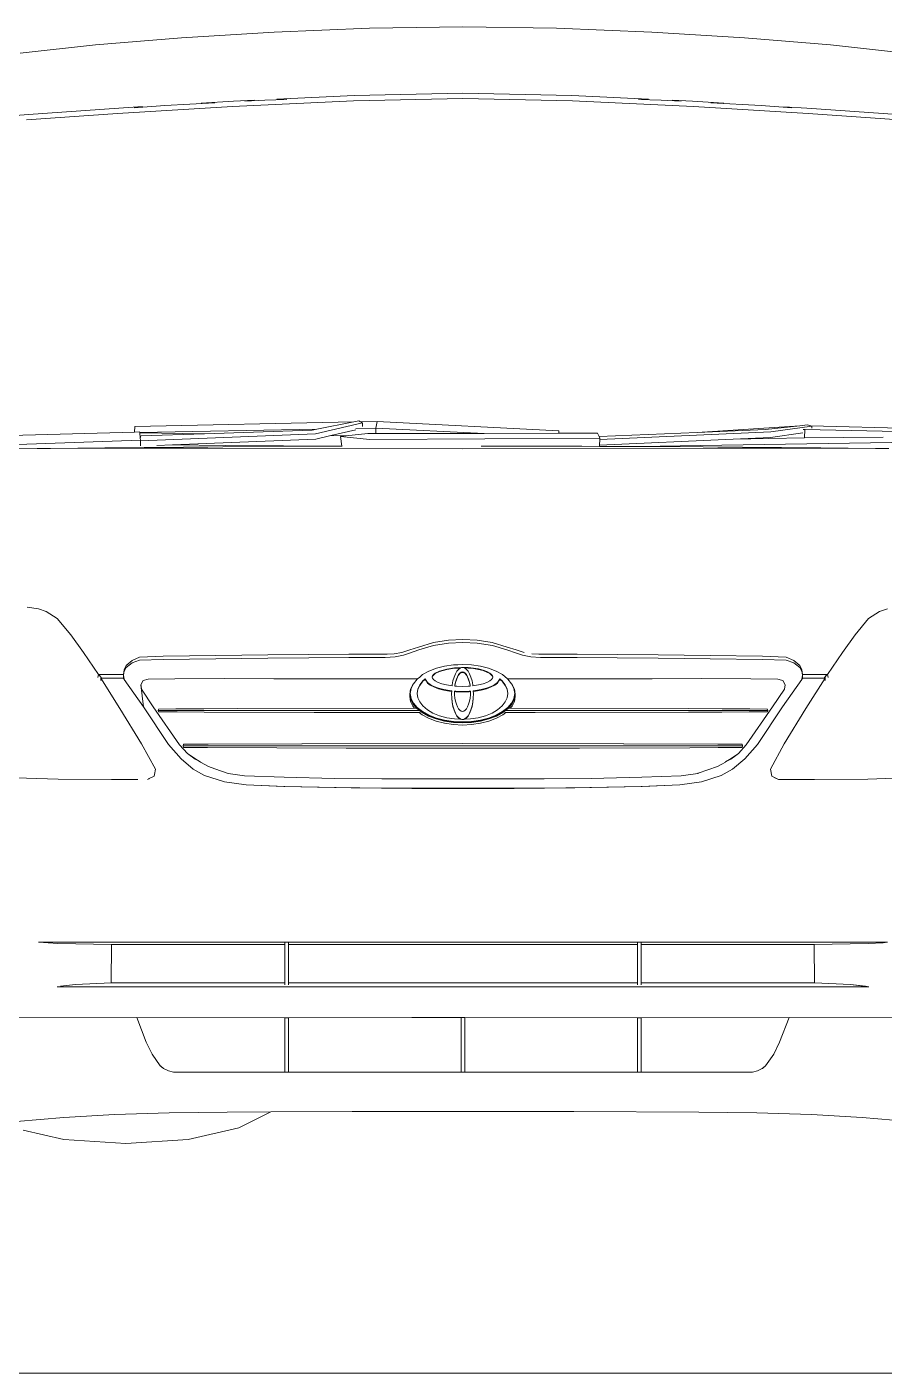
# Model space of a CAD drawing. Header units: inches. Extents: x 1944 to 3775, y -462 to 1299.
# Drawn here: x 2033.4 to 2071.8, y 1212.1 to 1272.4 of the extents above; entities that cross this region are included whole.
import ezdxf

# ---------------------------------------------------------------- set-up
doc = ezdxf.new("R2010")
doc.units = ezdxf.units.IN
doc.header["$MEASUREMENT"] = 0
doc.layers.add('CAR', color=173, linetype='Continuous', lineweight=13)

# ---------------------------------------------------------------- blocks, each defined once
blk = doc.blocks.new('A$C12036F5F')
at = {"layer": 'CAR'}
for p, q in [((-4.004, 60.23), (0.186, 60.292)), ((4.377, 60.23), (0.186, 60.292)), ((-12.427, 59.804), (-16.283, 59.483)), ((-8.271, 60.061), (-12.427, 59.804)), ((-4.004, 60.23), (-8.271, 60.061)), ((8.644, 60.061), (4.377, 60.23)), ((12.799, 59.804), (8.644, 60.061)), ((16.655, 59.483), (12.799, 59.804)), ((-16.283, 59.483), (-19.651, 59.118)), ((20.023, 59.118), (16.655, 59.483)), ((-4.691, 57.221), (0.186, 57.325)), ((0.186, 57.325), (5.063, 57.221)), ((-10.14, 56.733), (-15.286, 56.421)), ((-15.226, 56.657), (-14.17, 56.721)), ((-14.549, 56.672), (-13.17, 56.767)), ((-13.17, 56.767), (-10.931, 56.889)), ((-11.55, 56.881), (-10.095, 56.969)), ((-4.718, 56.985), (-10.14, 56.733)), ((-10.095, 56.969), (-9.156, 57.013)), ((-9.588, 56.962), (-8.697, 57.01)), ((-8.697, 57.01), (-7.698, 57.048)), ((-8.153, 57.06), (-4.691, 57.221)), ((0.186, 57.089), (-4.718, 56.985)), ((5.09, 56.985), (0.186, 57.089)), ((5.063, 57.221), (8.5, 57.061)), ((10.512, 56.733), (5.09, 56.985)), ((8.057, 57.048), (9.07, 57.01)), ((9.07, 57.01), (9.968, 56.962)), ((9.559, 57.011), (10.468, 56.969)), ((10.468, 56.969), (11.879, 56.883)), ((15.659, 56.421), (10.512, 56.733)), ((11.299, 56.889), (13.542, 56.767)), ((13.542, 56.767), (14.924, 56.672)), ((14.561, 56.72), (15.598, 56.657)), ((-20.669, 56.266), (-19.282, 56.373)), ((-15.286, 56.421), (-19.363, 56.135)), ((-19.282, 56.373), (-15.226, 56.657)), ((15.598, 56.657), (19.654, 56.373)), ((19.735, 56.135), (15.659, 56.421)), ((-14.52, 42.396), (-14.53, 42.148)), ((-4.704, 42.602), (-14.52, 42.396)), ((-14.299, 42.126), (-6.359, 42.275)), ((-11.392, 42.074), (-6.574, 42.232)), ((-6.574, 42.232), (-6.359, 42.275)), ((-4.318, 42.565), (-6.414, 42.069)), ((-6.359, 42.275), (-4.704, 42.602)), ((-5.738, 41.989), (-4.617, 42.254)), ((-4.704, 42.602), (-4.475, 42.647)), ((-4.619, 42.307), (-3.711, 42.324)), ((-4.475, 42.647), (-4.401, 42.608)), ((-3.663, 42.624), (-4.401, 42.608)), ((-4.401, 42.608), (-4.318, 42.565)), ((-4.318, 42.565), (-4.312, 42.391)), ((-3.711, 42.324), (-3.712, 42.081)), ((-3.711, 42.324), (-3.663, 42.624)), ((-3.711, 42.324), (1.138, 42.087)), ((4.488, 42.199), (-3.663, 42.624)), ((15.276, 42.43), (10.68, 42.131)), ((10.68, 42.131), (13.742, 42.261)), ((13.742, 42.261), (15.276, 42.43)), ((15.817, 42.415), (13.984, 42.157)), ((15.276, 42.43), (15.619, 42.468)), ((15.426, 42.262), (15.508, 42.267)), ((15.508, 42.267), (15.489, 41.882)), ((15.508, 42.267), (15.498, 42.28)), ((15.508, 42.267), (24.965, 42.059)), ((15.619, 42.468), (15.78, 42.425)), ((24.844, 42.177), (15.78, 42.425)), ((15.78, 42.425), (15.817, 42.415)), ((15.817, 42.415), (15.813, 42.316)), ((-14.53, 42.148), (-23.35, 41.902)), ((-14.266, 41.789), (-23.324, 41.459)), ((-14.302, 42.154), (-14.53, 42.148)), ((-14.302, 42.154), (-14.299, 42.126)), ((-14.299, 42.126), (-14.298, 42.118)), ((-14.298, 42.118), (-11.392, 42.074)), ((-14.298, 42.118), (-14.275, 41.876)), ((-14.246, 41.98), (-14.275, 41.876)), ((-14.275, 41.876), (-14.266, 41.789)), ((-6.414, 42.069), (-14.266, 41.761)), ((-14.266, 41.789), (-14.266, 41.761)), ((-14.266, 41.761), (-14.26, 41.538)), ((-14.246, 41.98), (-11.392, 42.074)), ((-12.834, 41.579), (-6.405, 41.831)), ((-6.405, 41.831), (-5.738, 41.989)), ((-5.738, 41.989), (-5.062, 41.979)), ((-5.294, 41.955), (-5.062, 41.979)), ((-3.983, 41.81), (-5.294, 41.955)), ((-5.238, 41.51), (-5.294, 41.955)), ((-5.062, 41.979), (-4.081, 42.08)), ((-3.712, 42.081), (-4.081, 42.08)), ((6.315, 41.871), (-3.983, 41.81)), ((1.138, 42.087), (-3.712, 42.081)), ((4.483, 42.092), (1.138, 42.087)), ((4.483, 42.092), (4.488, 42.199)), ((6.221, 42.095), (4.483, 42.092)), ((6.221, 42.095), (6.284, 41.945)), ((6.284, 41.945), (10.68, 42.131)), ((6.284, 41.945), (6.315, 41.871)), ((6.309, 41.558), (12.301, 41.83)), ((6.314, 41.808), (6.309, 41.558)), ((13.984, 42.157), (6.314, 41.808)), ((6.315, 41.871), (6.314, 41.808)), ((10.83, 41.538), (20.757, 41.705)), ((12.301, 41.83), (13.973, 41.906)), ((12.301, 41.83), (15.489, 41.882)), ((13.973, 41.906), (15.421, 42.11)), ((15.489, 41.882), (19.015, 41.917)), ((-18.896, 41.406), (-22.294, 41.368)), ((-18.507, 41.407), (-18.896, 41.406)), ((-18.293, 41.408), (-18.507, 41.407)), ((-18.293, 41.408), (-15.857, 41.445)), ((-15.178, 41.421), (-18.293, 41.408)), ((-15.857, 41.445), (-10.576, 41.489)), ((-11.239, 41.421), (-15.178, 41.421)), ((-14.26, 41.538), (-14.26, 41.524)), ((-13.523, 41.552), (-12.834, 41.579)), ((-10.458, 41.538), (-12.834, 41.579)), ((-11.239, 41.421), (0.186, 41.4)), ((-10.576, 41.489), (-5.238, 41.51)), ((-5.238, 41.51), (-10.458, 41.538)), ((-5.238, 41.504), (-5.238, 41.51)), ((0.186, 41.4), (11.612, 41.421)), ((1.005, 41.516), (5.513, 41.511)), ((5.513, 41.511), (6.308, 41.507)), ((6.309, 41.558), (6.308, 41.507)), ((6.308, 41.507), (8.117, 41.5)), ((10.83, 41.538), (8.117, 41.5)), ((8.117, 41.5), (10.948, 41.489)), ((10.948, 41.489), (16.229, 41.445)), ((15.55, 41.421), (11.612, 41.421)), ((18.665, 41.408), (15.55, 41.421)), ((16.229, 41.445), (18.665, 41.408)), ((19.268, 41.406), (18.665, 41.408)), ((-19.341, 34.303), (-18.837, 34.229)), ((-18.837, 34.229), (-18.485, 34.106)), ((-18.485, 34.106), (-17.991, 33.79)), ((-17.991, 33.79), (-17.384, 33.064)), ((17.756, 33.064), (18.363, 33.79)), ((18.363, 33.79), (18.857, 34.106)), ((18.857, 34.106), (19.209, 34.229)), ((-17.384, 33.064), (-16.819, 32.271)), ((-1.798, 32.515), (-1.126, 32.72)), ((-1.133, 32.591), (-1.785, 32.387)), ((-0.454, 32.693), (-1.133, 32.591)), ((-1.126, 32.72), (-0.454, 32.829)), ((0.186, 32.861), (-0.454, 32.829)), ((0.186, 32.724), (-0.454, 32.693)), ((0.186, 32.861), (0.827, 32.829)), ((0.827, 32.693), (0.186, 32.724)), ((0.827, 32.829), (1.498, 32.72)), ((1.505, 32.591), (0.827, 32.693)), ((1.498, 32.72), (2.171, 32.515)), ((2.157, 32.387), (1.505, 32.591)), ((17.191, 32.271), (17.756, 33.064)), ((-16.819, 32.271), (-16.151, 31.288)), ((-14.634, 31.923), (-14.3, 32.071)), ((-14.3, 32.071), (-13.243, 32.106)), ((-13.243, 31.966), (-14.3, 31.937)), ((-13.243, 32.106), (-10.889, 32.133)), ((-10.889, 31.99), (-13.243, 31.966)), ((-10.889, 32.133), (-8.563, 32.169)), ((-8.563, 32.02), (-10.889, 31.99)), ((-8.563, 32.169), (-6.721, 32.18)), ((-6.721, 32.03), (-8.563, 32.02)), ((-6.721, 32.18), (-4.933, 32.2)), ((-4.933, 32.047), (-6.721, 32.03)), ((-3.21, 32.2), (-4.933, 32.2)), ((-3.292, 32.047), (-4.933, 32.047)), ((-2.85, 32.076), (-3.292, 32.047)), ((-3.21, 32.2), (-2.895, 32.218)), ((-2.895, 32.218), (-2.55, 32.277)), ((-2.476, 32.156), (-2.85, 32.076)), ((-2.55, 32.277), (-2.192, 32.4)), ((-2.213, 32.242), (-2.476, 32.156)), ((-1.785, 32.387), (-2.213, 32.242)), ((-2.192, 32.4), (-1.798, 32.515)), ((2.585, 32.242), (2.157, 32.387)), ((2.171, 32.515), (2.564, 32.4)), ((2.564, 32.4), (2.922, 32.277)), ((2.848, 32.156), (2.585, 32.242)), ((3.222, 32.076), (2.848, 32.156)), ((3.664, 32.047), (3.222, 32.076)), ((3.267, 32.218), (3.582, 32.2)), ((3.582, 32.2), (5.306, 32.2)), ((5.306, 32.047), (3.664, 32.047)), ((5.306, 32.2), (7.093, 32.18)), ((7.093, 32.03), (5.306, 32.047)), ((7.093, 32.18), (8.935, 32.169)), ((8.935, 32.02), (7.093, 32.03)), ((8.935, 32.169), (11.261, 32.133)), ((11.261, 31.99), (8.935, 32.02)), ((11.261, 32.133), (13.615, 32.106)), ((13.615, 31.966), (11.261, 31.99)), ((13.615, 32.106), (14.672, 32.071)), ((14.672, 31.937), (13.615, 31.966)), ((14.672, 32.071), (15.007, 31.923)), ((16.524, 31.288), (17.191, 32.271)), ((-15.022, 31.292), (-14.998, 31.498)), ((-14.998, 31.443), (-15.022, 31.265)), ((-14.998, 31.498), (-14.906, 31.685)), ((-14.906, 31.604), (-14.998, 31.443)), ((-14.906, 31.685), (-14.634, 31.923)), ((-14.634, 31.809), (-14.906, 31.604)), ((-14.3, 31.937), (-14.634, 31.809)), ((-1.338, 31.44), (-1.626, 31.284)), ((-1.004, 31.568), (-1.338, 31.44)), ((-1.054, 31.355), (-1.139, 31.288)), ((-1.054, 31.355), (-0.867, 31.441)), ((-1.054, 31.333), (-0.867, 31.42)), ((-0.634, 31.661), (-1.004, 31.568)), ((-0.542, 31.531), (-0.867, 31.441)), ((-0.542, 31.51), (-0.867, 31.42)), ((-0.241, 31.719), (-0.634, 31.661)), ((-0.194, 31.587), (-0.542, 31.531)), ((-0.194, 31.565), (-0.542, 31.51)), ((-0.038, 31.728), (-0.241, 31.719)), ((0.126, 31.603), (-0.194, 31.587)), ((0.066, 31.578), (-0.194, 31.565)), ((-0.154, 31.32), (-0.083, 31.441)), ((-0.083, 31.441), (-0.005, 31.531)), ((-0.038, 31.728), (0.166, 31.737)), ((-0.005, 31.531), (0.066, 31.578)), ((0.107, 31.388), (0.047, 31.349)), ((0.107, 31.367), (0.047, 31.327)), ((0.066, 31.578), (0.079, 31.587)), ((0.126, 31.603), (0.079, 31.587)), ((0.166, 31.401), (0.107, 31.388)), ((0.166, 31.379), (0.107, 31.367)), ((0.126, 31.603), (0.166, 31.605)), ((0.166, 31.737), (0.572, 31.719)), ((0.203, 31.604), (0.166, 31.605)), ((0.224, 31.388), (0.166, 31.401)), ((0.224, 31.367), (0.166, 31.379)), ((0.203, 31.604), (0.252, 31.587)), ((0.203, 31.604), (0.418, 31.597)), ((0.284, 31.349), (0.224, 31.388)), ((0.284, 31.327), (0.224, 31.367)), ((0.252, 31.587), (0.262, 31.58)), ((0.262, 31.58), (0.418, 31.576)), ((0.262, 31.58), (0.336, 31.531)), ((0.336, 31.531), (0.415, 31.441)), ((0.415, 31.441), (0.485, 31.32)), ((0.662, 31.573), (0.418, 31.597)), ((0.662, 31.552), (0.418, 31.576)), ((0.966, 31.661), (0.572, 31.719)), ((0.889, 31.535), (0.662, 31.573)), ((0.889, 31.513), (0.662, 31.552)), ((0.889, 31.535), (1.089, 31.483)), ((0.889, 31.513), (1.089, 31.461)), ((1.335, 31.568), (0.966, 31.661)), ((1.089, 31.483), (1.257, 31.422)), ((1.089, 31.461), (1.257, 31.4)), ((1.257, 31.422), (1.385, 31.355)), ((1.257, 31.4), (1.385, 31.333)), ((1.669, 31.44), (1.335, 31.568)), ((1.385, 31.355), (1.47, 31.288)), ((1.957, 31.284), (1.669, 31.44)), ((15.007, 31.809), (14.672, 31.937)), ((15.007, 31.923), (15.278, 31.685)), ((15.278, 31.604), (15.007, 31.809)), ((15.278, 31.685), (15.371, 31.498)), ((15.371, 31.443), (15.278, 31.604)), ((15.371, 31.498), (15.394, 31.292)), ((15.394, 31.265), (15.371, 31.443)), ((-16.172, 31.157), (-16.151, 31.288)), ((-16.151, 31.288), (-16.126, 31.288)), ((-16.012, 31.12), (-16.126, 31.288)), ((-16.126, 31.288), (-15.136, 31.288)), ((-16.037, 31.12), (-16.038, 31.02)), ((-16.037, 31.12), (-15.184, 29.77)), ((-16.037, 31.12), (-15.027, 31.12)), ((-15.136, 31.288), (-15.022, 31.292)), ((-15.024, 31.116), (-15.027, 31.12)), ((-15.022, 31.265), (-15.024, 31.116)), ((-15.014, 31.101), (-15.024, 31.116)), ((-15.022, 31.292), (-15.022, 31.265)), ((-15.022, 31.265), (-15.007, 31.166)), ((-15.014, 31.101), (-15.007, 31.166)), ((-14.994, 31.072), (-15.014, 31.101)), ((-15.007, 31.166), (-14.994, 31.072)), ((-14.994, 31.072), (-14.993, 31.067)), ((-14.993, 31.067), (-14.127, 29.846)), ((-14.145, 31.013), (-14.246, 30.828)), ((-14.127, 29.846), (-14.246, 30.828)), ((-14.239, 30.778), (-14.246, 30.828)), ((-14.239, 30.778), (-14.219, 30.632)), ((-13.924, 31.081), (-14.145, 31.013)), ((-12.719, 31.097), (-13.924, 31.081)), ((-10.496, 31.102), (-12.719, 31.097)), ((-8.295, 31.1), (-10.496, 31.102)), ((-8.295, 31.1), (-3.357, 31.087)), ((-2.175, 31.089), (-3.357, 31.087)), ((-2.175, 31.089), (-1.88, 31.091)), ((-2.053, 30.846), (-2.16, 30.63)), ((-2.138, 30.662), (-2.039, 30.863)), ((-2.053, 30.846), (-2.039, 30.863)), ((-2.039, 30.863), (-2.033, 30.876)), ((-1.86, 31.077), (-2.033, 30.876)), ((-1.88, 31.091), (-1.749, 31.176)), ((-1.88, 31.091), (-1.845, 31.091)), ((-1.845, 31.091), (-1.86, 31.077)), ((-1.749, 31.176), (-1.845, 31.091)), ((-1.749, 30.822), (-1.835, 30.633)), ((-1.749, 30.801), (-1.835, 30.611)), ((-1.626, 31.284), (-1.749, 31.176)), ((-1.606, 31.004), (-1.749, 30.822)), ((-1.606, 30.983), (-1.749, 30.801)), ((-1.606, 31.004), (-1.507, 31.088)), ((-1.606, 30.983), (-1.507, 31.067)), ((-1.507, 31.088), (-1.466, 31.025)), ((-1.507, 31.067), (-1.507, 31.088)), ((-1.507, 31.067), (-1.466, 31.003)), ((-1.396, 30.929), (-1.466, 31.025)), ((-1.396, 30.907), (-1.466, 31.003)), ((-1.28, 30.836), (-1.396, 30.929)), ((-1.28, 30.815), (-1.396, 30.907)), ((-1.118, 30.751), (-1.28, 30.836)), ((-1.118, 30.729), (-1.28, 30.815)), ((-1.182, 31.229), (-1.194, 31.179)), ((-1.194, 31.179), (-1.192, 31.168)), ((-1.182, 31.207), (-1.192, 31.168)), ((-1.192, 31.168), (-1.182, 31.129)), ((-1.139, 31.288), (-1.182, 31.229)), ((-1.139, 31.266), (-1.182, 31.207)), ((-1.182, 31.129), (-1.139, 31.07)), ((-1.054, 31.333), (-1.139, 31.266)), ((-1.139, 31.07), (-1.054, 31.003)), ((-0.915, 30.676), (-1.118, 30.751)), ((-1.054, 31.003), (-0.926, 30.936)), ((-0.926, 30.936), (-0.758, 30.874)), ((-0.758, 30.874), (-0.558, 30.823)), ((-0.558, 30.823), (-0.301, 30.781)), ((-0.301, 30.781), (-0.296, 30.822)), ((-0.296, 30.822), (-0.262, 31.004)), ((-0.262, 31.004), (-0.214, 31.173)), ((-0.214, 31.173), (-0.154, 31.32)), ((-0.172, 30.811), (-0.177, 30.769)), ((-0.177, 30.769), (-0.174, 30.769)), ((-0.172, 30.789), (-0.174, 30.769)), ((-0.174, 30.769), (-0.087, 30.76)), ((-0.146, 30.951), (-0.172, 30.811)), ((-0.146, 30.929), (-0.172, 30.789)), ((-0.109, 31.079), (-0.146, 30.951)), ((-0.109, 31.057), (-0.146, 30.929)), ((-0.064, 31.191), (-0.109, 31.079)), ((-0.064, 31.17), (-0.109, 31.057)), ((-0.087, 30.76), (0.166, 30.752)), ((-0.01, 31.283), (-0.064, 31.191)), ((-0.01, 31.261), (-0.064, 31.17)), ((0.047, 31.349), (-0.01, 31.283)), ((0.047, 31.327), (-0.01, 31.261)), ((0.166, 30.752), (0.418, 30.76)), ((0.342, 31.283), (0.284, 31.349)), ((0.342, 31.261), (0.284, 31.327)), ((0.395, 31.191), (0.342, 31.283)), ((0.395, 31.17), (0.342, 31.261)), ((0.44, 31.079), (0.395, 31.191)), ((0.44, 31.057), (0.395, 31.17)), ((0.418, 30.76), (0.506, 30.769)), ((0.477, 30.951), (0.44, 31.079)), ((0.477, 30.929), (0.44, 31.057)), ((0.503, 30.811), (0.477, 30.951)), ((0.503, 30.789), (0.477, 30.929)), ((0.485, 31.32), (0.545, 31.173)), ((0.508, 30.769), (0.503, 30.811)), ((0.506, 30.769), (0.503, 30.789)), ((0.506, 30.769), (0.508, 30.769)), ((0.545, 31.173), (0.593, 31.004)), ((0.593, 31.004), (0.627, 30.822)), ((0.627, 30.822), (0.632, 30.781)), ((0.632, 30.781), (0.889, 30.823)), ((0.889, 30.823), (1.089, 30.874)), ((1.089, 30.874), (1.257, 30.936)), ((1.449, 30.751), (1.246, 30.676)), ((1.257, 30.936), (1.385, 31.003)), ((1.385, 31.333), (1.47, 31.266)), ((1.385, 31.003), (1.47, 31.07)), ((1.611, 30.836), (1.449, 30.751)), ((1.611, 30.815), (1.449, 30.729)), ((1.47, 31.288), (1.514, 31.229)), ((1.47, 31.266), (1.514, 31.207)), ((1.47, 31.07), (1.514, 31.129)), ((1.526, 31.179), (1.514, 31.229)), ((1.523, 31.168), (1.514, 31.207)), ((1.514, 31.129), (1.523, 31.168)), ((1.523, 31.168), (1.526, 31.179)), ((1.727, 30.929), (1.611, 30.836)), ((1.727, 30.907), (1.611, 30.815)), ((1.797, 31.025), (1.727, 30.929)), ((1.797, 31.003), (1.727, 30.907)), ((1.838, 31.088), (1.797, 31.025)), ((1.838, 31.067), (1.797, 31.003)), ((1.838, 31.088), (1.937, 31.004)), ((1.838, 31.067), (1.838, 31.088)), ((1.838, 31.067), (1.937, 30.983)), ((2.081, 30.822), (1.937, 31.004)), ((2.081, 30.801), (1.937, 30.983)), ((2.175, 31.091), (1.957, 31.284)), ((2.166, 30.633), (2.081, 30.822)), ((2.166, 30.611), (2.081, 30.801)), ((2.175, 31.091), (2.252, 31.091)), ((2.191, 31.077), (2.175, 31.091)), ((2.364, 30.876), (2.191, 31.077)), ((2.252, 31.091), (2.547, 31.089)), ((2.37, 30.863), (2.364, 30.876)), ((2.385, 30.846), (2.37, 30.863)), ((2.469, 30.662), (2.37, 30.863)), ((2.491, 30.63), (2.385, 30.846)), ((2.547, 31.089), (3.73, 31.087)), ((3.73, 31.087), (8.667, 31.1)), ((10.869, 31.102), (8.667, 31.1)), ((13.092, 31.097), (10.869, 31.102)), ((14.296, 31.081), (13.092, 31.097)), ((14.461, 31.03), (14.296, 31.081)), ((14.461, 31.03), (14.517, 31.013)), ((14.499, 29.846), (15.365, 31.067)), ((14.618, 30.828), (14.517, 31.013)), ((14.591, 30.632), (14.618, 30.828)), ((15.365, 31.067), (15.366, 31.072)), ((15.366, 31.072), (15.38, 31.166)), ((15.386, 31.101), (15.366, 31.072)), ((15.38, 31.166), (15.394, 31.265)), ((15.38, 31.166), (15.386, 31.101)), ((15.396, 31.115), (15.386, 31.101)), ((15.394, 31.292), (15.509, 31.288)), ((15.394, 31.265), (15.394, 31.292)), ((15.396, 31.115), (15.394, 31.265)), ((15.399, 31.12), (15.396, 31.115)), ((15.399, 31.12), (16.409, 31.12)), ((16.488, 31.288), (15.509, 31.288)), ((15.556, 29.77), (16.409, 31.12)), ((16.374, 31.12), (16.488, 31.288)), ((16.498, 31.288), (16.384, 31.12)), ((16.41, 31.02), (16.409, 31.12)), ((16.488, 31.288), (16.524, 31.288)), ((16.524, 31.288), (16.544, 31.157)), ((-14.219, 30.632), (-13.691, 29.839)), ((-2.16, 30.63), (-2.196, 30.407)), ((-2.196, 30.407), (-2.16, 30.185)), ((-2.196, 30.309), (-2.196, 30.407)), ((-2.196, 30.309), (-2.16, 30.086)), ((-2.174, 30.441), (-2.138, 30.662)), ((-2.138, 30.221), (-2.174, 30.441)), ((-2.174, 30.42), (-2.174, 30.441)), ((-2.138, 30.199), (-2.174, 30.42)), ((-2.053, 29.968), (-2.16, 30.185)), ((-2.138, 30.221), (-2.033, 30.007)), ((-2.138, 30.199), (-2.033, 29.985)), ((-1.863, 30.441), (-1.835, 30.633)), ((-1.861, 30.431), (-1.863, 30.441)), ((-1.861, 30.431), (-1.835, 30.611)), ((-1.835, 30.25), (-1.861, 30.431)), ((-1.835, 30.25), (-1.749, 30.061)), ((-0.915, 30.654), (-1.118, 30.729)), ((-0.677, 30.615), (-0.915, 30.676)), ((-0.677, 30.593), (-0.915, 30.654)), ((-0.412, 30.569), (-0.677, 30.615)), ((-0.412, 30.547), (-0.677, 30.593)), ((-0.319, 30.56), (-0.412, 30.569)), ((-0.319, 30.538), (-0.412, 30.547)), ((-0.324, 30.441), (-0.319, 30.538)), ((-0.323, 30.431), (-0.324, 30.441)), ((-0.324, 30.42), (-0.323, 30.431)), ((-0.317, 30.25), (-0.324, 30.42)), ((-0.319, 30.538), (-0.319, 30.56)), ((-0.296, 30.061), (-0.317, 30.25)), ((-0.317, 30.228), (-0.317, 30.25)), ((-0.296, 30.039), (-0.317, 30.228)), ((-0.128, 30.541), (-0.192, 30.547)), ((-0.192, 30.547), (-0.192, 30.525)), ((-0.128, 30.519), (-0.192, 30.525)), ((-0.192, 30.525), (-0.188, 30.372)), ((-0.188, 30.372), (-0.172, 30.227)), ((-0.172, 30.227), (-0.146, 30.087)), ((0.166, 30.531), (-0.128, 30.541)), ((0.166, 30.51), (-0.128, 30.519)), ((0.459, 30.541), (0.166, 30.531)), ((0.459, 30.519), (0.166, 30.51)), ((0.524, 30.549), (0.459, 30.541)), ((0.524, 30.527), (0.459, 30.519)), ((0.477, 30.087), (0.503, 30.227)), ((0.503, 30.227), (0.519, 30.372)), ((0.524, 30.527), (0.519, 30.372)), ((0.524, 30.549), (0.524, 30.527)), ((0.648, 30.25), (0.627, 30.061)), ((0.648, 30.228), (0.627, 30.039)), ((0.655, 30.42), (0.648, 30.25)), ((0.648, 30.25), (0.648, 30.228)), ((0.743, 30.569), (0.651, 30.56)), ((0.651, 30.56), (0.651, 30.538)), ((0.743, 30.547), (0.651, 30.538)), ((0.651, 30.538), (0.655, 30.441)), ((0.655, 30.441), (0.654, 30.432)), ((0.655, 30.42), (0.654, 30.432)), ((1.008, 30.615), (0.743, 30.569)), ((1.008, 30.593), (0.743, 30.547)), ((1.246, 30.676), (1.008, 30.615)), ((1.246, 30.654), (1.008, 30.593)), ((1.449, 30.729), (1.246, 30.654)), ((2.081, 30.061), (2.166, 30.25)), ((2.194, 30.441), (2.166, 30.633)), ((2.193, 30.431), (2.166, 30.611)), ((2.166, 30.25), (2.193, 30.431)), ((2.193, 30.431), (2.194, 30.441)), ((2.364, 30.007), (2.469, 30.221)), ((2.364, 29.985), (2.469, 30.199)), ((2.385, 29.968), (2.491, 30.185)), ((2.505, 30.441), (2.469, 30.662)), ((2.505, 30.441), (2.469, 30.221)), ((2.505, 30.42), (2.469, 30.199)), ((2.491, 30.63), (2.527, 30.407)), ((2.527, 30.407), (2.491, 30.185)), ((2.527, 30.309), (2.491, 30.086)), ((2.505, 30.42), (2.505, 30.441)), ((2.527, 30.309), (2.527, 30.407)), ((14.063, 29.839), (14.591, 30.632)), ((-15.184, 29.77), (-14.213, 28.179)), ((-13.005, 28.158), (-14.127, 29.846)), ((-13.691, 29.839), (-12.509, 28.136)), ((-13.456, 29.743), (-13.473, 29.681)), ((-13.473, 29.681), (-1.787, 29.682)), ((-13.473, 29.681), (-13.456, 29.622)), ((-13.456, 29.743), (-13.436, 29.743)), ((-12.623, 29.613), (-13.456, 29.622)), ((-13.436, 29.743), (-12.685, 29.75)), ((-12.685, 29.75), (-12.635, 29.751)), ((-12.635, 29.751), (-12.608, 29.751)), ((-11.415, 29.606), (-12.623, 29.613)), ((-12.608, 29.751), (-11.455, 29.758)), ((-11.455, 29.758), (-11.425, 29.758)), ((-11.425, 29.758), (-9.917, 29.765)), ((-6.484, 29.59), (-11.415, 29.606)), ((-9.917, 29.765), (-1.978, 29.783)), ((-3.043, 29.586), (-6.484, 29.59)), ((-3.043, 29.586), (-2.817, 29.586)), ((-1.773, 29.585), (-2.817, 29.586)), ((-2.053, 29.87), (-2.16, 30.086)), ((-1.879, 29.766), (-2.053, 29.968)), ((-1.978, 29.783), (-2.053, 29.87)), ((-2.033, 30.007), (-1.86, 29.806)), ((-2.033, 29.985), (-1.86, 29.784)), ((-1.978, 29.783), (-1.914, 29.783)), ((-1.879, 29.766), (-1.643, 29.582)), ((-1.86, 29.806), (-1.626, 29.624)), ((-1.86, 29.784), (-1.626, 29.602)), ((-1.773, 29.585), (-1.643, 29.484)), ((-1.751, 29.585), (-1.773, 29.585)), ((-1.751, 29.585), (-1.736, 29.585)), ((-1.749, 30.061), (-1.606, 29.879)), ((-1.352, 29.424), (-1.643, 29.582)), ((-1.626, 29.624), (-1.338, 29.468)), ((-1.626, 29.602), (-1.338, 29.446)), ((-1.606, 29.879), (-1.408, 29.71)), ((-1.408, 29.71), (-1.159, 29.563)), ((-1.159, 29.563), (-0.867, 29.442)), ((-0.262, 29.879), (-0.296, 30.061)), ((-0.262, 29.857), (-0.296, 30.039)), ((-0.214, 29.71), (-0.262, 29.879)), ((-0.214, 29.689), (-0.262, 29.857)), ((-0.154, 29.563), (-0.214, 29.71)), ((-0.154, 29.541), (-0.214, 29.689)), ((-0.083, 29.442), (-0.154, 29.563)), ((-0.146, 30.087), (-0.109, 29.959)), ((-0.109, 29.959), (-0.064, 29.846)), ((-0.064, 29.846), (-0.01, 29.755)), ((-0.01, 29.755), (0.047, 29.689)), ((0.047, 29.689), (0.107, 29.649)), ((0.107, 29.649), (0.166, 29.637)), ((0.166, 29.637), (0.224, 29.649)), ((0.224, 29.649), (0.284, 29.689)), ((0.284, 29.689), (0.342, 29.755)), ((0.342, 29.755), (0.395, 29.846)), ((0.395, 29.846), (0.44, 29.959)), ((0.485, 29.563), (0.415, 29.442)), ((0.44, 29.959), (0.477, 30.087)), ((0.545, 29.71), (0.485, 29.563)), ((0.545, 29.689), (0.485, 29.541)), ((0.593, 29.879), (0.545, 29.71)), ((0.593, 29.857), (0.545, 29.689)), ((0.627, 30.061), (0.593, 29.879)), ((0.627, 30.039), (0.593, 29.857)), ((1.198, 29.442), (1.49, 29.563)), ((1.49, 29.563), (1.739, 29.71)), ((1.957, 29.624), (1.669, 29.468)), ((1.957, 29.602), (1.669, 29.446)), ((1.974, 29.582), (1.683, 29.424)), ((1.739, 29.71), (1.937, 29.879)), ((1.937, 29.879), (2.081, 30.061)), ((1.957, 29.624), (2.191, 29.806)), ((1.957, 29.602), (2.191, 29.784)), ((1.974, 29.582), (2.211, 29.766)), ((1.974, 29.484), (2.104, 29.585)), ((2.066, 29.585), (2.079, 29.585)), ((2.104, 29.585), (2.079, 29.585)), ((3.186, 29.586), (2.104, 29.585)), ((13.845, 29.681), (2.117, 29.682)), ((2.191, 29.806), (2.364, 30.007)), ((2.191, 29.784), (2.364, 29.985)), ((2.385, 29.968), (2.211, 29.766)), ((2.244, 29.783), (2.303, 29.783)), ((2.303, 29.783), (2.309, 29.783)), ((2.385, 29.87), (2.309, 29.783)), ((10.289, 29.765), (2.309, 29.783)), ((2.385, 29.87), (2.491, 30.086)), ((3.186, 29.586), (3.415, 29.586)), ((10.289, 29.6), (3.415, 29.586)), ((10.289, 29.765), (11.797, 29.758)), ((10.289, 29.6), (11.787, 29.606)), ((11.787, 29.606), (13.007, 29.613)), ((11.797, 29.758), (11.808, 29.758)), ((12.98, 29.751), (11.808, 29.758)), ((12.882, 28.136), (14.062, 29.838)), ((12.98, 29.751), (13.007, 29.751)), ((13.007, 29.751), (13.04, 29.751)), ((13.007, 29.613), (13.828, 29.622)), ((13.04, 29.751), (13.808, 29.743)), ((14.499, 29.846), (13.377, 28.158)), ((13.808, 29.743), (13.828, 29.743)), ((13.845, 29.681), (13.828, 29.743)), ((13.828, 29.622), (13.845, 29.681)), ((14.062, 29.838), (14.063, 29.839)), ((14.585, 28.179), (15.556, 29.77)), ((-1.352, 29.326), (-1.643, 29.484)), ((-1.015, 29.296), (-1.352, 29.424)), ((-1.352, 29.326), (-1.015, 29.198)), ((-1.338, 29.468), (-1.004, 29.34)), ((-1.338, 29.446), (-1.004, 29.319)), ((-0.642, 29.201), (-1.015, 29.296)), ((-1.015, 29.198), (-0.642, 29.103)), ((-1.004, 29.34), (-0.634, 29.247)), ((-1.004, 29.319), (-0.634, 29.225)), ((-0.867, 29.442), (-0.542, 29.352)), ((-0.244, 29.143), (-0.642, 29.201)), ((-0.244, 29.045), (-0.642, 29.103)), ((-0.634, 29.247), (-0.241, 29.189)), ((-0.634, 29.225), (-0.241, 29.168)), ((-0.542, 29.352), (-0.194, 29.296)), ((0.166, 29.124), (-0.244, 29.143)), ((-0.244, 29.045), (0.166, 29.026)), ((-0.241, 29.189), (0.166, 29.17)), ((-0.241, 29.168), (0.166, 29.148)), ((-0.194, 29.296), (0.066, 29.283)), ((-0.083, 29.42), (-0.154, 29.541)), ((-0.005, 29.352), (-0.083, 29.442)), ((-0.005, 29.33), (-0.083, 29.42)), ((0.079, 29.296), (-0.005, 29.352)), ((0.066, 29.283), (-0.005, 29.33)), ((0.066, 29.283), (0.13, 29.28)), ((0.13, 29.28), (0.079, 29.296)), ((0.13, 29.28), (0.166, 29.278)), ((0.213, 29.28), (0.166, 29.278)), ((0.572, 29.189), (0.166, 29.17)), ((0.572, 29.168), (0.166, 29.148)), ((0.576, 29.143), (0.166, 29.124)), ((0.576, 29.045), (0.166, 29.026)), ((0.252, 29.296), (0.213, 29.28)), ((0.265, 29.283), (0.213, 29.28)), ((0.336, 29.352), (0.252, 29.296)), ((0.336, 29.33), (0.265, 29.283)), ((0.525, 29.296), (0.265, 29.283)), ((0.415, 29.442), (0.336, 29.352)), ((0.415, 29.42), (0.336, 29.33)), ((0.485, 29.541), (0.415, 29.42)), ((0.525, 29.296), (0.873, 29.352)), ((0.572, 29.189), (0.966, 29.247)), ((0.572, 29.168), (0.966, 29.225)), ((0.973, 29.201), (0.576, 29.143)), ((0.973, 29.103), (0.576, 29.045)), ((0.873, 29.352), (1.198, 29.442)), ((1.335, 29.34), (0.966, 29.247)), ((1.335, 29.319), (0.966, 29.225)), ((1.346, 29.296), (0.973, 29.201)), ((0.973, 29.103), (1.346, 29.198)), ((1.335, 29.34), (1.669, 29.468)), ((1.335, 29.319), (1.669, 29.446)), ((1.683, 29.424), (1.346, 29.296)), ((1.683, 29.326), (1.346, 29.198)), ((1.683, 29.326), (1.974, 29.484)), ((-14.213, 28.179), (-13.596, 27.051)), ((-12.447, 27.505), (-13.005, 28.158)), ((-12.509, 28.136), (-12.158, 27.749)), ((-12.328, 28.161), (-12.343, 28.088)), ((-12.343, 28.088), (-12.328, 28.019)), ((12.715, 28.088), (-12.343, 28.088)), ((-12.328, 28.161), (-12.312, 28.161)), ((-12.328, 28.019), (-11.256, 28.013)), ((-12.312, 28.161), (-11.256, 28.167)), ((-12.158, 27.749), (-11.827, 27.523)), ((-11.811, 27.499), (-12.158, 27.749)), ((-11.81, 27.5), (-12.158, 27.749)), ((-11.256, 28.167), (-11.236, 28.167)), ((-5.04, 27.996), (-11.256, 28.013)), ((-7.026, 28.182), (-11.236, 28.167)), ((-7.011, 28.182), (-7.026, 28.182)), ((-7.011, 28.182), (0.186, 28.192)), ((-5.04, 27.996), (5.412, 27.996)), ((7.384, 28.182), (0.186, 28.192)), ((10.351, 28.007), (5.412, 27.996)), ((7.399, 28.182), (7.384, 28.182)), ((11.607, 28.167), (7.399, 28.182)), ((10.351, 28.007), (11.628, 28.013)), ((11.607, 28.167), (11.628, 28.167)), ((12.684, 28.161), (11.628, 28.167)), ((11.628, 28.013), (12.7, 28.019)), ((12.199, 27.523), (12.53, 27.749)), ((12.53, 27.749), (12.347, 27.617)), ((12.53, 27.749), (12.882, 28.136)), ((12.684, 28.161), (12.7, 28.161)), ((12.715, 28.088), (12.7, 28.161)), ((12.7, 28.019), (12.715, 28.088)), ((13.377, 28.158), (12.819, 27.505)), ((13.968, 27.051), (14.585, 28.179)), ((-11.895, 27.053), (-12.447, 27.505)), ((-11.827, 27.523), (-11.582, 27.371)), ((-11.582, 27.371), (-11.811, 27.499)), ((-11.582, 27.371), (-11.81, 27.5)), ((-11.582, 27.371), (-11.569, 27.364)), ((-11.221, 27.169), (-11.569, 27.364)), ((-10.927, 27.067), (-11.221, 27.169)), ((11.591, 27.168), (10.73, 26.866)), ((11.594, 27.169), (11.591, 27.168)), ((11.594, 27.169), (11.785, 27.277)), ((11.785, 27.277), (11.948, 27.368)), ((11.948, 27.368), (11.955, 27.373)), ((11.955, 27.373), (12.199, 27.523)), ((12.182, 27.5), (11.955, 27.373)), ((12.183, 27.499), (11.955, 27.373)), ((12.347, 27.617), (12.182, 27.5)), ((12.347, 27.617), (12.183, 27.499)), ((12.819, 27.505), (12.268, 27.053)), ((-17.952, 26.599), (-20.319, 26.68)), ((-15.559, 26.587), (-17.952, 26.599)), ((-14.379, 26.585), (-15.559, 26.587)), ((-13.888, 26.614), (-13.949, 26.582)), ((-13.888, 26.614), (-13.867, 26.624)), ((-13.652, 26.734), (-13.867, 26.624)), ((-13.64, 26.807), (-13.652, 26.734)), ((-13.64, 26.807), (-13.597, 27.049)), ((-13.596, 27.051), (-13.597, 27.049)), ((-11.389, 26.772), (-11.895, 27.053)), ((-10.505, 26.485), (-11.389, 26.772)), ((-10.337, 26.859), (-10.927, 27.067)), ((-10.337, 26.859), (-9.598, 26.757)), ((-9.598, 26.757), (-7.828, 26.694)), ((-7.828, 26.694), (-5.563, 26.638)), ((-3.448, 26.62), (-5.563, 26.638)), ((-3.448, 26.62), (3.82, 26.62)), ((3.82, 26.62), (5.935, 26.638)), ((5.935, 26.638), (8.2, 26.694)), ((8.2, 26.694), (9.971, 26.757)), ((9.971, 26.757), (10.709, 26.859)), ((10.73, 26.866), (10.709, 26.859)), ((11.762, 26.772), (10.878, 26.485)), ((12.268, 27.053), (11.762, 26.772)), ((13.97, 27.049), (13.968, 27.051)), ((14.024, 26.734), (13.97, 27.049)), ((14.322, 26.582), (14.024, 26.734)), ((14.215, 26.638), (14.024, 26.734)), ((15.931, 26.587), (14.322, 26.582)), ((18.324, 26.599), (15.931, 26.587)), ((20.692, 26.68), (18.324, 26.599)), ((-9.529, 26.349), (-10.505, 26.485)), ((-7.844, 26.276), (-9.529, 26.349)), ((-9.529, 26.349), (-7.793, 26.278)), ((-4.826, 26.207), (-7.844, 26.276)), ((-7.793, 26.278), (-5.494, 26.223)), ((-5.494, 26.223), (-3.352, 26.203)), ((-2.11, 26.183), (-4.826, 26.207)), ((-3.352, 26.203), (-1.414, 26.2)), ((0.186, 26.18), (-2.11, 26.183)), ((-1.414, 26.2), (1.786, 26.2)), ((2.482, 26.183), (0.186, 26.18)), ((1.786, 26.2), (3.724, 26.203)), ((5.198, 26.207), (2.482, 26.183)), ((3.724, 26.203), (5.867, 26.223)), ((8.216, 26.276), (5.198, 26.207)), ((5.867, 26.223), (8.165, 26.278)), ((8.165, 26.278), (9.901, 26.349)), ((9.901, 26.349), (8.216, 26.276)), ((10.878, 26.485), (9.901, 26.349)), ((-17.97, 19.244), (-18.834, 19.3)), ((-18.834, 19.3), (19.206, 19.3)), ((19.206, 19.3), (19.01, 19.268)), ((-15.555, 19.2), (-17.97, 19.244)), ((-15.569, 17.48), (-15.555, 19.2)), ((-15.555, 19.2), (-7.794, 19.2)), ((-7.794, 17.394), (-7.794, 19.269)), ((-7.634, 17.395), (-7.634, 19.269)), ((8.006, 19.2), (-7.634, 19.2)), ((8.006, 17.395), (8.006, 19.269)), ((8.166, 17.394), (8.166, 19.269)), ((15.927, 19.2), (8.166, 19.2)), ((18.342, 19.244), (15.927, 19.2)), ((15.927, 19.2), (15.941, 17.48)), ((19.01, 19.268), (18.342, 19.244)), ((-18.003, 17.3), (18.375, 17.3)), ((-17.85, 17.332), (-17.174, 17.4)), ((-17.174, 17.4), (-15.569, 17.48)), ((-15.569, 17.48), (-7.794, 17.48)), ((-7.634, 17.48), (8.006, 17.48)), ((15.941, 17.48), (8.166, 17.48)), ((15.941, 17.48), (17.546, 17.4)), ((17.546, 17.4), (18.222, 17.332)), ((17.546, 17.4), (18.375, 17.3)), ((18.222, 17.332), (18.375, 17.3)), ((-20.01, 15.917), (-14.431, 15.92)), ((-14.005, 14.82), (-14.431, 15.92)), ((-7.794, 15.918), (-14.431, 15.92)), ((-7.634, 15.918), (-7.794, 15.918)), ((-7.794, 15.918), (-7.794, 13.482)), ((-2.098, 15.919), (-7.634, 15.918)), ((-7.634, 13.48), (-7.634, 15.918)), ((-2.098, 15.919), (-2.094, 15.92)), ((0.106, 15.92), (-2.094, 15.92)), ((0.106, 15.92), (0.106, 13.484)), ((0.266, 15.92), (0.106, 15.92)), ((0.266, 13.48), (0.266, 15.92)), ((8.006, 15.918), (0.266, 15.92)), ((8.006, 13.48), (8.006, 15.918)), ((8.006, 15.918), (8.166, 15.918)), ((8.166, 15.918), (14.803, 15.92)), ((8.166, 13.48), (8.166, 15.918)), ((14.803, 15.92), (14.377, 14.82)), ((20.52, 15.917), (14.803, 15.92)), ((-13.738, 14.28), (-14.005, 14.82)), ((14.377, 14.82), (14.11, 14.28)), ((-13.374, 13.764), (-13.738, 14.28)), ((14.11, 14.28), (13.746, 13.764)), ((-13.37, 13.758), (-13.374, 13.764)), ((-13.226, 13.64), (-13.374, 13.764)), ((-13.232, 13.643), (-13.37, 13.758)), ((-13.226, 13.64), (-13.232, 13.643)), ((-13.01, 13.536), (-13.226, 13.64)), ((-13.006, 13.533), (-13.01, 13.536)), ((-12.789, 13.482), (-13.01, 13.536)), ((-12.789, 13.482), (-13.006, 13.533)), ((-12.789, 13.482), (-10.374, 13.484)), ((-12.766, 13.476), (-12.789, 13.482)), ((-10.374, 13.484), (-12.766, 13.476)), ((-10.374, 13.484), (-7.794, 13.482)), ((-7.794, 13.48), (-7.794, 13.482)), ((-7.794, 13.48), (-7.634, 13.48)), ((-7.634, 13.482), (-4.77, 13.48)), ((-4.77, 13.48), (0.106, 13.484)), ((0.106, 13.48), (0.106, 13.484)), ((0.106, 13.48), (0.266, 13.48)), ((0.266, 13.484), (5.142, 13.48)), ((5.142, 13.48), (8.006, 13.482)), ((8.006, 13.48), (8.166, 13.48)), ((8.166, 13.482), (10.746, 13.484)), ((10.746, 13.484), (13.161, 13.482)), ((13.138, 13.476), (10.746, 13.484)), ((13.138, 13.476), (10.746, 13.478)), ((13.161, 13.482), (13.138, 13.476)), ((13.382, 13.536), (13.161, 13.482)), ((13.378, 13.533), (13.161, 13.482)), ((13.382, 13.536), (13.378, 13.533)), ((13.598, 13.64), (13.382, 13.536)), ((13.721, 13.743), (13.598, 13.64)), ((13.604, 13.643), (13.598, 13.64)), ((13.742, 13.758), (13.604, 13.643)), ((13.746, 13.764), (13.742, 13.758)), ((-17.699, 11.45), (-15.429, 11.589)), ((-15.429, 11.589), (-12.982, 11.663)), ((-12.982, 11.663), (-10.381, 11.692)), ((-10.381, 11.692), (-8.424, 11.7)), ((-8.424, 11.7), (-9.863, 10.983)), ((-8.424, 11.7), (-4.777, 11.716)), ((5.149, 11.716), (-4.777, 11.716)), ((5.149, 11.716), (10.753, 11.692)), ((10.753, 11.692), (13.354, 11.663)), ((13.354, 11.663), (15.801, 11.589)), ((15.801, 11.589), (18.071, 11.45)), ((-19.814, 11.262), (-17.699, 11.45)), ((-17.691, 10.469), (-19.52, 10.883)), ((-9.863, 10.983), (-12.132, 10.469)), ((18.071, 11.45), (20.186, 11.262)), ((-14.912, 10.28), (-17.691, 10.469)), ((-12.132, 10.469), (-14.912, 10.28))]:
    blk.add_line(p, q, dxfattribs=at)

msp = doc.modelspace()

# ---------------------------------------------------------------- linework, layer by layer
at = {"layer": 'CAR'}
msp.add_line((2001.69, 1212.071), (3554.696, 1212.071), dxfattribs=at)

# ---------------------------------------------------------------- block references
msp.add_blockref('A$C12036F5F', (2052.725, 1212.071), dxfattribs=at)

doc.saveas('drawing.dxf')
